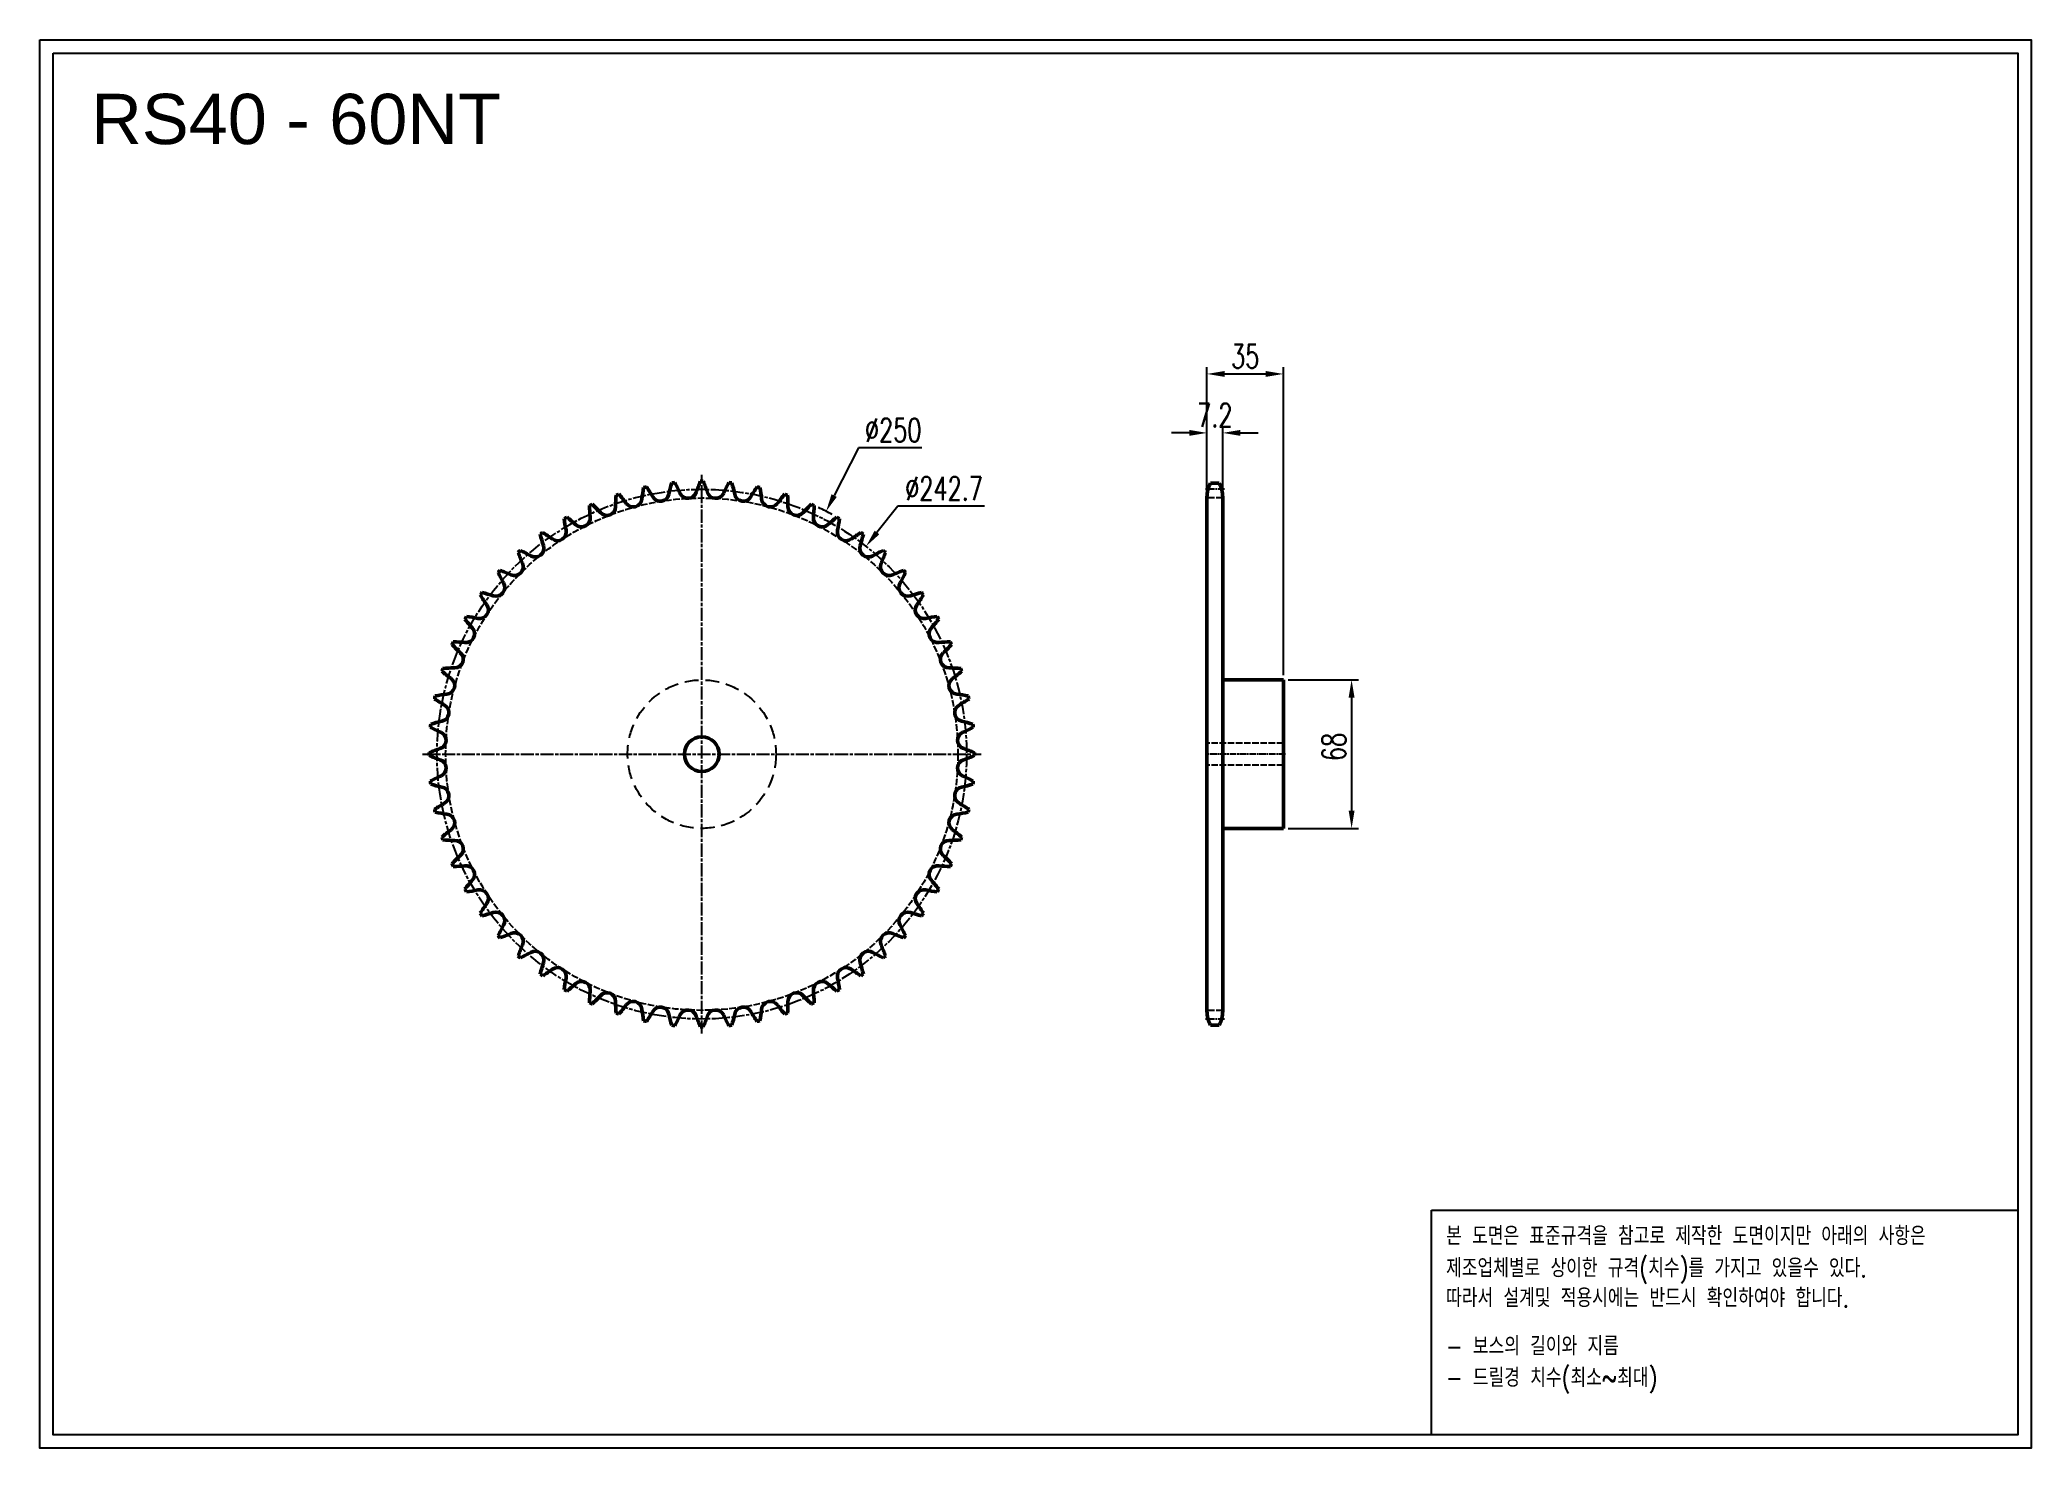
# Model space of a CAD drawing. Header units: millimetres. Extents: x -22442 to -21530, y 3585 to 4231.
import ezdxf

# ---------------------------------------------------------------- set-up
doc = ezdxf.new("R2010")
doc.units = ezdxf.units.MM
for name, pattern in [('AM_ISO02W050', [7.5, 6, -1.5]), ('AM_ISO02W050x2', [3.75, 3, -0.75]), ('AM_ISO08W050', [18, 12, -1.5, 3, -1.5]), ('AM_ISO08W050x2', [9, 6, -0.75, 1.5, -0.75]), ('HIDDEN', [9.525, 6.35, -3.175])]:
    doc.linetypes.add(name, pattern=pattern)
for name, color, linetype, lineweight in [('AM_0N', 7, 'Continuous', 50), ('AM_3N', 6, 'AM_ISO02W050', 25), ('AM_7', 4, 'AM_ISO08W050', 25), ('AM_7N', 4, 'AM_ISO08W050', 25)]:
    doc.layers.add(name, color=color, linetype=linetype, lineweight=lineweight)
doc.layers.add('HL', color=2, linetype='HIDDEN')
doc.layers.add('S-DIM', color=7, linetype='Continuous')
doc.styles.add('HAN', font='ROMANS.shx', dxfattribs={"width": 0.7, "bigfont": 'whgtxt.shx'})
doc.styles.add('HSG', font='SIMPLEX.shx', dxfattribs={"width": 0.7, "bigfont": 'HSG.shx'})
doc.styles.get("Standard").update_dxf_attribs({"font": 'arial.ttf'})
doc.dimstyles.new('APP23', dxfattribs={"dimscale": 4.5, "dimtxt": 2.4, "dimasz": 1.8, "dimexe": 0.7, "dimexo": 0.5, "dimgap": 0.6, "dimtad": 1, "dimtoh": 1, "dimdec": 1, "dimrnd": 0.01, "dimzin": 9, "dimdsep": 46, "dimtxsty": 'HSG', "dimcen": 0, "dimclrd": 1, "dimclre": 1, "dimclrt": 256, "dimazin": 2, "dimtp": 1, "dimtm": 1, "dimtfac": 0.5, "dimtdec": 1, "dimtix": 1, "dimtofl": 0, "dimtmove": 0, "dimatfit": 3, "dimfxl": 0, "dimtvp": 1, "dimtolj": 2, "dimlwd": -1, "dimlwe": -1, "dimarcsym": 0})

# ---------------------------------------------------------------- blocks, each defined once
blk = doc.blocks.new('*D1')
at = {"layer": 'Defpoints', "color": 0, "transparency": 16777216}
for p in [(-22082.09, 4014.6), (-22195.99, 3792.11)]:
    blk.add_point(p, dxfattribs=at)
at = {"layer": 'S-DIM', "color": 1, "transparency": 16777216}
for p, q in [((-22067.19, 4043.69), (-22078.4, 4021.81)), ((-22038.21, 4043.69), (-22067.19, 4043.69))]:
    blk.add_line(p, q, dxfattribs=at)
blk.add_arc((-22139.04, 3903.36), 124.98, 61.44547, 64.65728, dxfattribs=at)
blk.add_solid([(-22079.6, 4022.43), (-22077.19, 4021.2), (-22082.09, 4014.6)], dxfattribs=at)
at = {"layer": 'S-DIM', "transparency": 16777216, "insert": (-22051.35, 4051.79), "char_height": 10.8, "attachment_point": 5, "style": 'HSG'}
blk.add_mtext('\\A2;∅250', dxfattribs=at)
blk = doc.blocks.new('*D2')
at = {"layer": 'Defpoints', "color": 0, "transparency": 16777216}
for p in [(-22063.8, 3998.55), (-22214.28, 3808.17)]:
    blk.add_point(p, dxfattribs=at)
at = {"layer": 'S-DIM', "color": 1, "transparency": 16777216}
for p, q in [((-22049.27, 4016.93), (-22058.78, 4004.9)), ((-22009.49, 4016.93), (-22049.27, 4016.93))]:
    blk.add_line(p, q, dxfattribs=at)
blk.add_solid([(-22059.84, 4005.74), (-22057.72, 4004.06), (-22063.8, 3998.55)], dxfattribs=at)
at = {"layer": 'S-DIM', "transparency": 16777216, "insert": (-22028.03, 4025.03), "char_height": 10.8, "attachment_point": 5, "style": 'HSG'}
blk.add_mtext('\\A2;∅242.7', dxfattribs=at)
blk = doc.blocks.new('*D3')
at = {"layer": 'Defpoints', "color": 0, "transparency": 16777216}
for p in [(-21900.38, 4050.53), (-21907.58, 4020.71), (-21900.38, 4021.09)]:
    blk.add_point(p, dxfattribs=at)
at = {"layer": 'S-DIM', "color": 1, "transparency": 16777216}
for p, q in [((-21907.58, 4022.96), (-21907.58, 4053.68)), ((-21900.38, 4023.34), (-21900.38, 4053.68)), ((-21915.68, 4050.53), (-21923.78, 4050.53)), ((-21892.28, 4050.53), (-21884.18, 4050.53))]:
    blk.add_line(p, q, dxfattribs=at)
for points in [[(-21915.68, 4051.88), (-21915.68, 4049.18), (-21907.58, 4050.53)], [(-21892.28, 4051.88), (-21892.28, 4049.18), (-21900.38, 4050.53)]]:
    blk.add_solid(points, dxfattribs=at)
at = {"layer": 'S-DIM', "transparency": 16777216, "insert": (-21903.98, 4058.63), "char_height": 10.8, "attachment_point": 5, "style": 'HSG'}
blk.add_mtext('\\A2;7.2', dxfattribs=at)
blk = doc.blocks.new('*D4')
at = {"layer": 'Defpoints', "color": 0, "transparency": 16777216}
for p in [(-21872.58, 4077.53), (-21907.58, 4020.71), (-21872.58, 3937.36)]:
    blk.add_point(p, dxfattribs=at)
at = {"layer": 'S-DIM', "color": 1, "transparency": 16777216}
for p, q in [((-21907.58, 4022.96), (-21907.58, 4080.68)), ((-21872.58, 3939.61), (-21872.58, 4080.68)), ((-21899.48, 4077.53), (-21880.68, 4077.53))]:
    blk.add_line(p, q, dxfattribs=at)
for points in [[(-21899.48, 4078.88), (-21899.48, 4076.18), (-21907.58, 4077.53)], [(-21880.68, 4078.88), (-21880.68, 4076.18), (-21872.58, 4077.53)]]:
    blk.add_solid(points, dxfattribs=at)
at = {"layer": 'S-DIM', "transparency": 16777216, "insert": (-21890.08, 4085.63), "char_height": 10.8, "attachment_point": 5, "style": 'HSG'}
blk.add_mtext('\\A2;35', dxfattribs=at)
blk = doc.blocks.new('*D5')
at = {"layer": 'Defpoints', "color": 0, "transparency": 16777216}
for p in [(-21872.58, 3937.36), (-21872.58, 3869.36), (-21841.32, 3869.36)]:
    blk.add_point(p, dxfattribs=at)
at = {"layer": 'S-DIM', "color": 1, "transparency": 16777216}
for p, q in [((-21870.33, 3937.36), (-21838.17, 3937.36)), ((-21841.32, 3929.26), (-21841.32, 3877.46)), ((-21870.33, 3869.36), (-21838.17, 3869.36))]:
    blk.add_line(p, q, dxfattribs=at)
for points in [[(-21842.67, 3929.26), (-21839.97, 3929.26), (-21841.32, 3937.36)], [(-21842.67, 3877.46), (-21839.97, 3877.46), (-21841.32, 3869.36)]]:
    blk.add_solid(points, dxfattribs=at)
at = {"layer": 'S-DIM', "transparency": 16777216, "insert": (-21849.42, 3906.66), "char_height": 10.8, "attachment_point": 5, "rotation": 90, "style": 'HSG'}
blk.add_mtext('\\A2;68', dxfattribs=at)
blk = doc.blocks.new('notice1')
at = {"color": 4}
blk.add_lwpolyline([(-22142.12, 1735.9), (-22053.8, 1735.9), (-22053.8, 1702.07), (-22142.12, 1702.07)], close=True, dxfattribs=at)
at = {"color": 4, "style": 'HAN', "width": 0.8}
for s, p in [('본 도면은 표준규격을 참고로 제작한 도면이지만 아래의 사항은', (-22139.9, 1730.62)), ('제조업체별로 상이한 규격(치수)를 가지고 있을수 있다.', (-22139.9, 1725.78)), ('따라서 설계및 적용시에는 반드시 확인하여야 합니다.', (-22139.9, 1721.28)), ('- 보스의 길이와 지름', (-22139.9, 1714.03)), ('- 드릴경 치수(최소~최대)', (-22139.9, 1709.27))]:
    blk.add_text(s, height=2.7949, dxfattribs=at).set_placement(p)

msp = doc.modelspace()

# ---------------------------------------------------------------- linework, layer by layer
for points in [[(-22442.35, 4230.57), (-21529.95, 4230.57), (-21529.95, 3585.44), (-22442.35, 3585.44)], [(-22436.2, 4224.43), (-21536.09, 4224.43), (-21536.09, 3591.59), (-22436.2, 3591.59)]]:
    msp.add_lwpolyline(points, close=True)
at = {"layer": 'AM_0N'}
for p, q in [((-21905.97, 4027.49), (-21901.99, 4027.49)), ((-21907.58, 4021.09), (-21907.58, 3785.62)), ((-21900.38, 4021.09), (-21900.38, 3785.62)), ((-21900.38, 3937.36), (-21872.58, 3937.36)), ((-21872.58, 3937.36), (-21872.58, 3869.36)), ((-21900.38, 3869.36), (-21872.58, 3869.36)), ((-21905.97, 3779.22), (-21901.99, 3779.22))]:
    msp.add_line(p, q, dxfattribs=at)
msp.add_circle((-22139.04, 3903.36), 8, dxfattribs=at)
for centre, radius, start, end in [((-22107.61, 4014.27), 59.15, 169.09093, 174.25), ((-22139.04, 3903.36), 124.98, 101.68881, 102.31119), ((-22212.86, 3991.89), 59.15, 29.75, 34.90907), ((-22096.19, 4010.37), 59.15, 163.09093, 168.25), ((-22139.04, 3903.36), 124.98, 95.68881, 96.31119), ((-22203.21, 3999.12), 59.15, 23.75, 28.90907), ((-22085.24, 4005.31), 59.15, 157.09093, 162.25), ((-22139.04, 3903.36), 124.98, 89.68881, 90.31119), ((-22192.84, 4005.31), 59.15, 17.75, 22.90907), ((-22074.87, 3999.12), 59.15, 151.09093, 156.25), ((-22139.04, 3903.36), 124.98, 83.68881, 84.31119), ((-22181.89, 4010.37), 59.15, 11.75, 16.90907), ((-22065.22, 3991.89), 59.15, 145.09093, 150.25), ((-22139.04, 3903.36), 124.98, 77.68881, 78.31119), ((-22170.47, 4014.27), 59.15, 5.75, 10.90907), ((-21894.08, 4021.09), 13.5, 151.70092, 180), ((-21913.88, 4021.09), 13.5, 0, 28.29908), ((-22139.04, 3903.36), 124.98, 113.68881, 114.31119), ((-22131.35, 4018.38), 59.15, 181.09093, 186.25), ((-22229.66, 3974.61), 59.15, 41.75, 46.90907), ((-22182.54, 4016.67), 4.01, 221.75, 0.25), ((-22119.37, 4016.94), 59.15, 175.09093, 180.25), ((-22139.04, 3903.36), 124.98, 107.68881, 108.31119), ((-22221.71, 3983.69), 59.15, 35.75, 40.90907), ((-22170.45, 4020.59), 4.01, 215.75, 354.25), ((-22158.03, 4023.24), 4.01, 209.75, 348.25), ((-22145.39, 4024.56), 4.01, 203.75, 342.25), ((-22132.69, 4024.56), 4.01, 197.75, 336.25), ((-22120.05, 4023.24), 4.01, 191.75, 330.25), ((-22107.63, 4020.59), 4.01, 185.75, 324.25), ((-22056.37, 3983.69), 59.15, 139.09093, 144.25), ((-22139.04, 3903.36), 124.98, 71.68881, 72.31119), ((-22158.71, 4016.94), 59.15, 359.75, 4.90907), ((-22095.54, 4016.67), 4.01, 179.75, 318.25), ((-22048.42, 3974.61), 59.15, 133.09093, 138.25), ((-22139.04, 3903.36), 124.98, 65.68881, 66.31119), ((-22146.73, 4018.38), 59.15, 353.75, 358.90907), ((-22205.14, 4005.15), 4.01, 233.75, 12.25), ((-22139.04, 3903.36), 124.98, 119.68881, 120.31119), ((-22143.42, 4018.55), 59.15, 187.09093, 192.25), ((-22236.61, 3964.75), 59.15, 47.75, 52.90907), ((-22194.14, 4011.5), 4.01, 227.75, 6.25), ((-22083.94, 4011.5), 4.01, 173.75, 312.25), ((-22041.47, 3964.75), 59.15, 127.09093, 132.25), ((-22139.04, 3903.36), 124.98, 59.68881, 60.31119), ((-22072.94, 4005.15), 4.01, 167.75, 306.25), ((-22134.66, 4018.55), 59.15, 347.75, 352.90907), ((-22139.04, 3903.36), 124.98, 131.68881, 132.31119), ((-22247.24, 3943.12), 59.15, 59.75, 64.90907), ((-22215.42, 3997.68), 4.01, 239.75, 18.25), ((-22139.04, 3903.36), 124.98, 125.68881, 126.31119), ((-22155.44, 4017.46), 59.15, 193.09093, 198.25), ((-22242.49, 3954.21), 59.15, 53.75, 58.90907), ((-22035.59, 3954.21), 59.15, 121.09093, 126.25), ((-22062.66, 3997.68), 4.01, 161.75, 300.25), ((-22122.64, 4017.46), 59.15, 341.75, 346.90907), ((-22139.04, 3903.36), 124.98, 53.68881, 54.31119), ((-22030.84, 3943.12), 59.15, 115.09093, 120.25), ((-22139.04, 3903.36), 124.98, 47.68881, 48.31119), ((-22139.04, 3903.36), 124.98, 137.68881, 138.31119), ((-22250.8, 3931.59), 59.15, 65.75, 70.90907), ((-22224.86, 3989.18), 4.01, 245.75, 24.25), ((-22167.27, 4015.12), 59.15, 199.09093, 204.25), ((-22053.22, 3989.18), 4.01, 155.75, 294.25), ((-22110.81, 4015.12), 59.15, 335.75, 340.90907), ((-22027.28, 3931.59), 59.15, 109.09093, 114.25), ((-22139.04, 3903.36), 124.98, 41.68881, 42.31119), ((-22233.36, 3979.74), 4.01, 251.75, 30.25), ((-22178.8, 4011.56), 59.15, 205.09093, 210.25), ((-22044.72, 3979.74), 4.01, 149.75, 288.25), ((-22099.28, 4011.56), 59.15, 329.75, 334.90907), ((-22240.83, 3969.46), 4.01, 257.75, 36.25), ((-22139.04, 3903.36), 124.98, 143.68881, 144.31119), ((-22189.89, 4006.81), 59.15, 211.09093, 216.25), ((-22253.14, 3919.75), 59.15, 71.75, 76.90907), ((-22024.94, 3919.75), 59.15, 103.09093, 108.25), ((-22037.25, 3969.46), 4.01, 143.75, 282.25), ((-22088.19, 4006.81), 59.15, 323.75, 328.90907), ((-22139.04, 3903.36), 124.98, 35.68881, 36.31119), ((-22247.18, 3958.46), 4.01, 263.75, 42.25), ((-22139.04, 3903.36), 124.98, 149.68881, 150.31119), ((-22200.43, 4000.93), 59.15, 217.09093, 222.25), ((-22254.23, 3907.74), 59.15, 77.75, 82.90907), ((-22023.85, 3907.74), 59.15, 97.09093, 102.25), ((-22030.9, 3958.46), 4.01, 137.75, 276.25), ((-22077.65, 4000.93), 59.15, 317.75, 322.90907), ((-22139.04, 3903.36), 124.98, 29.68881, 30.31119), ((-22139.04, 3903.36), 124.98, 155.68881, 156.31119), ((-22210.29, 3993.98), 59.15, 223.09093, 228.25), ((-22254.06, 3895.67), 59.15, 83.75, 88.90907), ((-22024.02, 3895.67), 59.15, 91.09093, 96.25), ((-22067.79, 3993.98), 59.15, 311.75, 316.90907), ((-22139.04, 3903.36), 124.98, 23.68881, 24.31119), ((-22139.04, 3903.36), 124.98, 161.68881, 162.31119), ((-22252.63, 3883.69), 59.15, 89.75, 94.90907), ((-22252.35, 3946.85), 4.01, 269.75, 48.25), ((-22025.73, 3946.85), 4.01, 131.75, 270.25), ((-22025.45, 3883.69), 59.15, 85.09093, 90.25), ((-22139.04, 3903.36), 124.98, 17.68881, 18.31119), ((-22219.37, 3986.03), 59.15, 229.09093, 234.25), ((-22256.28, 3934.77), 4.01, 275.75, 54.25), ((-22021.8, 3934.77), 4.01, 125.75, 264.25), ((-22058.71, 3986.03), 59.15, 305.75, 310.90907), ((-22139.04, 3903.36), 124.98, 167.68881, 168.31119), ((-22227.57, 3977.18), 59.15, 235.09093, 240.25), ((-22249.95, 3871.93), 59.15, 95.75, 100.90907), ((-22258.92, 3922.35), 4.01, 281.75, 60.25), ((-22019.16, 3922.35), 4.01, 119.75, 258.25), ((-22028.13, 3871.93), 59.15, 79.09093, 84.25), ((-22050.51, 3977.18), 59.15, 299.75, 304.90907), ((-22139.04, 3903.36), 124.98, 11.68881, 12.31119), ((-22139.04, 3903.36), 124.98, 173.68881, 174.31119), ((-22234.81, 3967.52), 59.15, 241.09093, 246.25), ((-22246.05, 3860.51), 59.15, 101.75, 106.90907), ((-22032.03, 3860.51), 59.15, 73.09093, 78.25), ((-22043.27, 3967.52), 59.15, 293.75, 298.90907), ((-22139.04, 3903.36), 124.98, 5.68881, 6.31119), ((-22240.99, 3849.55), 59.15, 107.75, 112.90907), ((-22260.24, 3909.71), 4.01, 287.75, 66.25), ((-22017.83, 3909.71), 4.01, 113.75, 252.25), ((-22037.09, 3849.55), 59.15, 67.09093, 72.25), ((-22139.04, 3903.36), 124.98, 179.68881, 180.31119), ((-22240.99, 3957.16), 59.15, 247.09093, 252.25), ((-22260.24, 3897.01), 4.01, 293.75, 72.25), ((-22017.83, 3897.01), 4.01, 107.75, 246.25), ((-22037.09, 3957.16), 59.15, 287.75, 292.90907), ((-22139.04, 3903.36), 124.98, 359.68881, 0.31119), ((-22234.81, 3839.19), 59.15, 113.75, 118.90907), ((-22139.04, 3903.36), 124.98, 185.68881, 186.31119), ((-22246.05, 3946.21), 59.15, 253.09093, 258.25), ((-22258.92, 3884.37), 4.01, 299.75, 78.25), ((-22019.16, 3884.37), 4.01, 101.75, 240.25), ((-22032.03, 3946.21), 59.15, 281.75, 286.90907), ((-22043.27, 3839.19), 59.15, 61.09093, 66.25), ((-22139.04, 3903.36), 124.98, 353.68881, 354.31119), ((-22227.57, 3829.53), 59.15, 119.75, 124.90907), ((-22139.04, 3903.36), 124.98, 191.68881, 192.31119), ((-22050.51, 3829.53), 59.15, 55.09093, 60.25), ((-22139.04, 3903.36), 124.98, 347.68881, 348.31119), ((-22249.95, 3934.79), 59.15, 259.09093, 264.25), ((-22219.37, 3820.68), 59.15, 125.75, 130.90907), ((-22256.28, 3871.95), 4.01, 305.75, 84.25), ((-22021.8, 3871.95), 4.01, 95.75, 234.25), ((-22058.71, 3820.68), 59.15, 49.09093, 54.25), ((-22028.13, 3934.79), 59.15, 275.75, 280.90907), ((-22139.04, 3903.36), 124.98, 197.68881, 198.31119), ((-22252.63, 3923.02), 59.15, 265.09093, 270.25), ((-22252.35, 3859.86), 4.01, 311.75, 90.25), ((-22025.73, 3859.86), 4.01, 89.75, 228.25), ((-22025.45, 3923.02), 59.15, 269.75, 274.90907), ((-22139.04, 3903.36), 124.98, 341.68881, 342.31119), ((-22210.29, 3812.74), 59.15, 131.75, 136.90907), ((-22139.04, 3903.36), 124.98, 203.68881, 204.31119), ((-22254.06, 3911.04), 59.15, 271.09093, 276.25), ((-22247.18, 3848.26), 4.01, 317.75, 96.25), ((-22030.9, 3848.26), 4.01, 83.75, 222.25), ((-22024.02, 3911.04), 59.15, 263.75, 268.90907), ((-22067.79, 3812.74), 59.15, 43.09093, 48.25), ((-22139.04, 3903.36), 124.98, 335.68881, 336.31119), ((-22200.43, 3805.79), 59.15, 137.75, 142.90907), ((-22139.04, 3903.36), 124.98, 209.68881, 210.31119), ((-22240.83, 3837.25), 4.01, 323.75, 102.25), ((-22037.25, 3837.25), 4.01, 77.75, 216.25), ((-22077.65, 3805.79), 59.15, 37.09093, 42.25), ((-22139.04, 3903.36), 124.98, 329.68881, 330.31119), ((-22254.23, 3898.98), 59.15, 277.09093, 282.25), ((-22189.89, 3799.91), 59.15, 143.75, 148.90907), ((-22088.19, 3799.91), 59.15, 31.09093, 36.25), ((-22023.85, 3898.98), 59.15, 257.75, 262.90907), ((-22139.04, 3903.36), 124.98, 215.68881, 216.31119), ((-22253.14, 3886.96), 59.15, 283.09093, 288.25), ((-22233.36, 3826.98), 4.01, 329.75, 108.25), ((-22178.8, 3795.16), 59.15, 149.75, 154.90907), ((-22044.72, 3826.98), 4.01, 71.75, 210.25), ((-22099.28, 3795.16), 59.15, 25.09093, 30.25), ((-22024.94, 3886.96), 59.15, 251.75, 256.90907), ((-22139.04, 3903.36), 124.98, 323.68881, 324.31119), ((-22139.04, 3903.36), 124.98, 221.68881, 222.31119), ((-22250.8, 3875.13), 59.15, 289.09093, 294.25), ((-22224.86, 3817.54), 4.01, 335.75, 114.25), ((-22167.27, 3791.59), 59.15, 155.75, 160.90907), ((-22053.22, 3817.54), 4.01, 65.75, 204.25), ((-22110.81, 3791.59), 59.15, 19.09093, 24.25), ((-22027.28, 3875.13), 59.15, 245.75, 250.90907), ((-22139.04, 3903.36), 124.98, 317.68881, 318.31119), ((-22139.04, 3903.36), 124.98, 227.68881, 228.31119), ((-22247.24, 3863.6), 59.15, 295.09093, 300.25), ((-22215.42, 3809.04), 4.01, 341.75, 120.25), ((-22155.44, 3789.25), 59.15, 161.75, 166.90907), ((-22242.49, 3852.51), 59.15, 301.09093, 306.25), ((-22205.14, 3801.57), 4.01, 347.75, 126.25), ((-22072.94, 3801.57), 4.01, 53.75, 192.25), ((-22035.59, 3852.51), 59.15, 233.75, 238.90907), ((-22062.66, 3809.04), 4.01, 59.75, 198.25), ((-22122.64, 3789.25), 59.15, 13.09093, 18.25), ((-22030.84, 3863.6), 59.15, 239.75, 244.90907), ((-22139.04, 3903.36), 124.98, 311.68881, 312.31119), ((-22139.04, 3903.36), 124.98, 233.68881, 234.31119), ((-22143.42, 3788.17), 59.15, 167.75, 172.90907), ((-22236.61, 3841.97), 59.15, 307.09093, 312.25), ((-22194.14, 3795.22), 4.01, 353.75, 132.25), ((-22083.94, 3795.22), 4.01, 47.75, 186.25), ((-22041.47, 3841.97), 59.15, 227.75, 232.90907), ((-22134.66, 3788.17), 59.15, 7.09093, 12.25), ((-22139.04, 3903.36), 124.98, 305.68881, 306.31119), ((-22139.04, 3903.36), 124.98, 239.68881, 240.31119), ((-22131.35, 3788.34), 59.15, 173.75, 178.90907), ((-22139.04, 3903.36), 124.98, 245.68881, 246.31119), ((-22229.66, 3832.11), 59.15, 313.09093, 318.25), ((-22182.54, 3790.05), 4.01, 359.75, 138.25), ((-22119.37, 3789.77), 59.15, 179.75, 184.90907), ((-22221.71, 3823.03), 59.15, 319.09093, 324.25), ((-22170.45, 3786.12), 4.01, 5.75, 144.25), ((-22107.61, 3792.45), 59.15, 185.75, 190.90907), ((-22158.03, 3783.48), 4.01, 11.75, 150.25), ((-22120.05, 3783.48), 4.01, 29.75, 168.25), ((-22170.47, 3792.45), 59.15, 349.09093, 354.25), ((-22107.63, 3786.12), 4.01, 35.75, 174.25), ((-22056.37, 3823.03), 59.15, 215.75, 220.90907), ((-22158.71, 3789.77), 59.15, 355.09093, 0.25), ((-22095.54, 3790.05), 4.01, 41.75, 180.25), ((-22048.42, 3832.11), 59.15, 221.75, 226.90907), ((-22139.04, 3903.36), 124.98, 293.68881, 294.31119), ((-22146.73, 3788.34), 59.15, 1.09093, 6.25), ((-22139.04, 3903.36), 124.98, 299.68881, 300.31119), ((-22139.04, 3903.36), 124.98, 251.68881, 252.31119), ((-22139.04, 3903.36), 124.98, 257.68881, 258.31119), ((-22212.86, 3814.82), 59.15, 325.09093, 330.25), ((-22096.19, 3796.34), 59.15, 191.75, 196.90907), ((-22139.04, 3903.36), 124.98, 263.68881, 264.31119), ((-22203.21, 3807.59), 59.15, 331.09093, 336.25), ((-22145.39, 3782.15), 4.01, 17.75, 156.25), ((-22085.24, 3801.41), 59.15, 197.75, 202.90907), ((-22139.04, 3903.36), 124.98, 269.68881, 270.31119), ((-22192.84, 3801.41), 59.15, 337.09093, 342.25), ((-22132.69, 3782.15), 4.01, 23.75, 162.25), ((-22074.87, 3807.59), 59.15, 203.75, 208.90907), ((-22139.04, 3903.36), 124.98, 275.68881, 276.31119), ((-22181.89, 3796.34), 59.15, 343.09093, 348.25), ((-22065.22, 3814.82), 59.15, 209.75, 214.90907), ((-22139.04, 3903.36), 124.98, 281.68881, 282.31119), ((-22139.04, 3903.36), 124.98, 287.68881, 288.31119), ((-21894.08, 3785.62), 13.5, 180, 208.29908), ((-21913.88, 3785.62), 13.5, 331.70092, 0)]:
    msp.add_arc(centre, radius, start, end, dxfattribs=at)
at = {"layer": 'AM_3N', "linetype": 'AM_ISO02W050x2'}
for p, q in [((-21900.38, 4020.71), (-21907.58, 4020.71)), ((-21900.38, 3786), (-21907.58, 3786))]:
    msp.add_line(p, q, dxfattribs=at)
at = {"layer": 'AM_3N', "color": 2, "linetype": 'AM_ISO02W050x2'}
for p, q in [((-21872.58, 3908.36), (-21907.58, 3908.36)), ((-21872.58, 3898.36), (-21907.58, 3898.36))]:
    msp.add_line(p, q, dxfattribs=at)
at = {"layer": 'AM_3N', "linetype": 'AM_ISO02W050x2'}
msp.add_circle((-22139.04, 3903.36), 117.36, dxfattribs=at)
at = {"layer": 'AM_7', "linetype": 'AM_ISO08W050x2'}
msp.add_circle((-22139.04, 3903.36), 121.33, dxfattribs=at)
at = {"layer": 'AM_7N', "linetype": 'AM_ISO08W050x2'}
for p, q in [((-22139.04, 3775.38), (-22139.04, 4031.33)), ((-22267.02, 3903.36), (-22011.06, 3903.36))]:
    msp.add_line(p, q, dxfattribs=at)
at = {"layer": 'AM_7N', "linetype": 'AM_ISO08W050x2', "ltscale": 0.5}
for p, q in [((-21899.62, 4024.69), (-21908.35, 4024.69)), ((-21871.64, 3903.36), (-21908.35, 3903.36)), ((-21899.62, 3782.03), (-21908.35, 3782.03))]:
    msp.add_line(p, q, dxfattribs=at)
at = {"layer": 'HL'}
msp.add_circle((-22139.04, 3903.36), 34, dxfattribs=at)

# ---------------------------------------------------------------- block references
at = {"xscale": 3.042, "yscale": 3.042, "zscale": 3.042}
msp.add_blockref('notice1', (45551.56, -1586.1), dxfattribs=at)

# ---------------------------------------------------------------- texts
msp.add_text('RS40 - 60NT', height=23.0404).set_placement((-22418.85, 4182.8))

# ---------------------------------------------------------------- dimensions: what is measured, and where the dimension line sits
at = {"layer": 'S-DIM'}
dim = msp.add_linear_dim(base=(-21872.58, 4077.53), p1=(-21907.58, 4020.71), p2=(-21872.58, 3937.36), dimstyle='APP23', dxfattribs=at)
dim.commit()
dim.dimension.update_dxf_attribs({"geometry": '*D4', "text_midpoint": (-21890.08, 4085.63)})
dim = msp.add_linear_dim(base=(-21900.38, 4050.53), p1=(-21907.58, 4020.71), p2=(-21900.38, 4021.09), dimstyle='APP23', dxfattribs=at)
dim.commit()
dim.dimension.update_dxf_attribs({"geometry": '*D3', "text_midpoint": (-21903.98, 4050.53), "dimtype": 128})
at = {"layer": 'S-DIM', "color": 3}
for p1, p2, picture, middle in [((-22195.99, 3792.11), (-22082.09, 4014.6), '*D1', (-22051.35, 4043.69)), ((-22214.28, 3808.17), (-22063.8, 3998.55), '*D2', (-22028.03, 4016.93))]:
    dim = msp.add_diameter_dim_2p(p1=p1, p2=p2, dimstyle='APP23', dxfattribs=at)
    dim.commit()
    dim.dimension.update_dxf_attribs({"geometry": picture, "text_midpoint": middle, "dimtype": 131})
at = {"layer": 'S-DIM'}
dim = msp.add_linear_dim(base=(-21841.32, 3869.36), p1=(-21872.58, 3937.36), p2=(-21872.58, 3869.36), angle=90, dimstyle='APP23', dxfattribs=at)
dim.commit()
dim.dimension.update_dxf_attribs({"geometry": '*D5', "text_midpoint": (-21841.32, 3906.66), "dimtype": 128})

doc.saveas('drawing.dxf')
